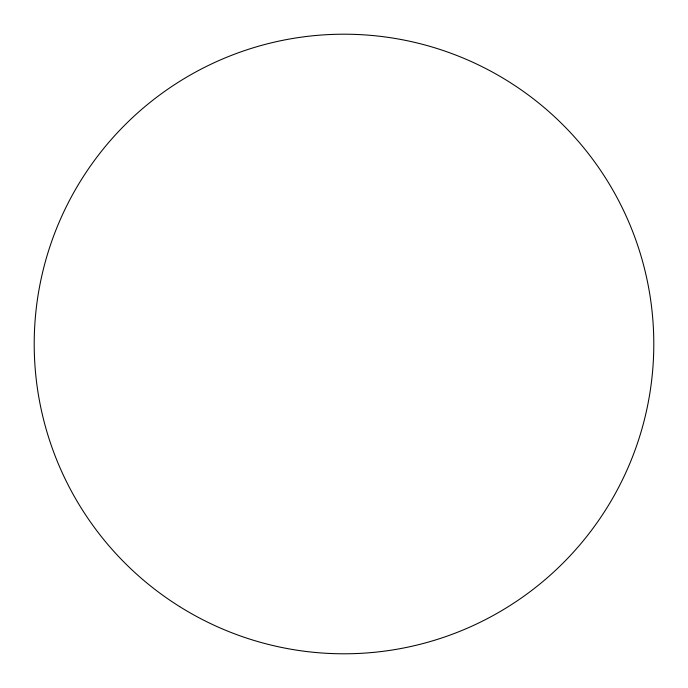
<?xml version="1.0" encoding="UTF-8"?>
<svg xmlns="http://www.w3.org/2000/svg" width="688" height="688" viewBox="0 0 688 688"><rect width="100%" height="100%" fill="white"/><g stroke="black" fill="none" stroke-linecap="round" stroke-linejoin="round"><path stroke-width="1.03" d="M179.671 606.618A309.798 309.798 0 0 0 653.6 355.008A309.798 309.798 0 0 0 198.729 70.374A309.798 309.798 0 0 0 179.671 606.618"/></g></svg>
